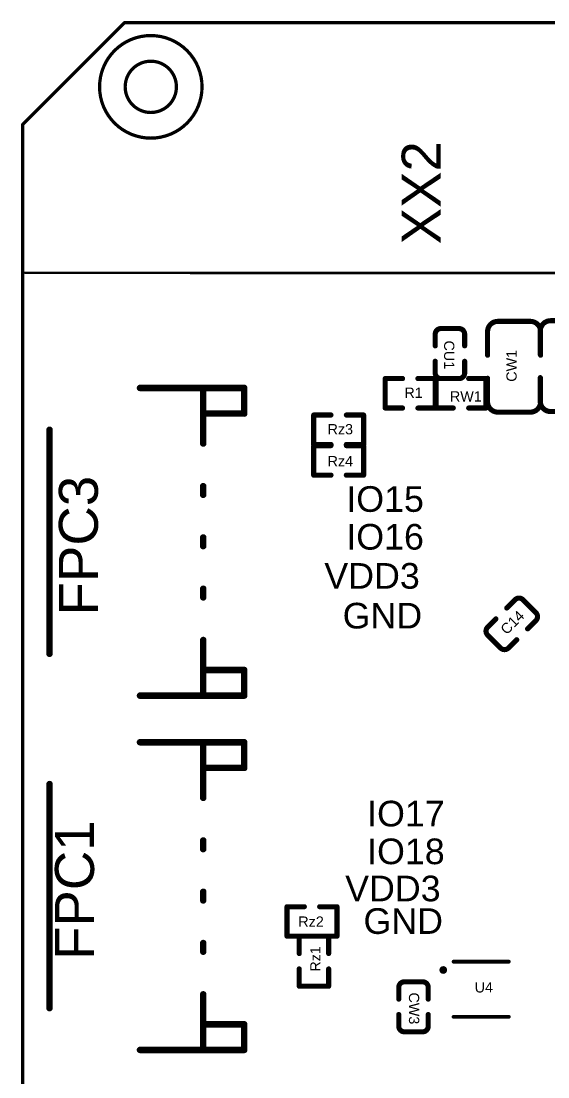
# Model space of a CAD drawing. Header units: millimetres. Extents: x 75.7 to 126.2, y 35 to 114.6.
# Drawn here: x 75.69 to 96.26, y 73.42 to 114.59 of the extents above; entities that cross this region are included whole.
import ezdxf

# ---------------------------------------------------------------- set-up
doc = ezdxf.new("R2010")
doc.units = ezdxf.units.MM
doc.layers.add('KeepOutLayer', color=6, linetype='Continuous')
doc.layers.add('TopOverlay', color=2, linetype='Continuous')
doc.styles.add('Arial', font='arial.ttf', dxfattribs={"height": 0.2})

# ---------------------------------------------------------------- blocks, each defined once
blk = doc.blocks.new('DFN_8_L2_0_W2_0_P0_50_BL_EP_1_9')
at = {"layer": 'TopOverlay', "const_width": 0.152}
for points in [[(-1.076, -1.076), (-1.076, 1.076)], [(1.076, -1.076), (1.076, 1.076)]]:
    blk.add_lwpolyline(points, dxfattribs=at)
at = {"layer": 'TopOverlay'}
for points, const_width in [([(-1.114, 1.076, 1), (-1.038, 1.076, 1)], 0.0762), ([(1.038, 1.076, 1), (1.114, 1.076, 1)], 0.0762), ([(-1.114, -1.076, 1), (-1.038, -1.076, 1)], 0.0762), ([(1.038, -1.076, 1), (1.114, -1.076, 1)], 0.0762), ([(-0.675, -1.48, 1), (-0.825, -1.48, 1)], 0.15), ([(-0.862, -1.48, 1), (-0.787, -1.48, 1)], 0.075), ([(-0.713, -1.48, 1), (-0.638, -1.48, 1)], 0.075)]:
    blk.add_lwpolyline(points, format="xyb", close=True, dxfattribs=dict(at, const_width=const_width))
blk = doc.blocks.new('LC_0402_R_20')
at = {"layer": 'TopOverlay', "const_width": 0.2}
for points in [[(-0.975, -0.575), (-0.975, 0.575)], [(-0.975, 0.575), (-0.3, 0.575)], [(0.3, 0.575), (0.975, 0.575)], [(0.975, -0.575), (0.975, 0.575)], [(-0.975, -0.575), (-0.3, -0.575)], [(0.3, -0.575), (0.975, -0.575)]]:
    blk.add_lwpolyline(points, dxfattribs=at)
at = {"layer": 'TopOverlay', "const_width": 0.1}
for points in [[(-1.025, 0.575, 1), (-0.925, 0.575, 1)], [(-1.025, 0.575, 1), (-0.925, 0.575, 1)], [(-0.35, 0.575, 1), (-0.25, 0.575, 1)], [(0.25, 0.575, 1), (0.35, 0.575, 1)], [(0.925, 0.575, 1), (1.025, 0.575, 1)], [(0.925, 0.575, 1), (1.025, 0.575, 1)], [(-1.025, -0.575, 1), (-0.925, -0.575, 1)], [(-1.025, -0.575, 1), (-0.925, -0.575, 1)], [(-0.35, -0.575, 1), (-0.25, -0.575, 1)], [(0.25, -0.575, 1), (0.35, -0.575, 1)], [(0.925, -0.575, 1), (1.025, -0.575, 1)], [(0.925, -0.575, 1), (1.025, -0.575, 1)]]:
    blk.add_lwpolyline(points, format="xyb", close=True, dxfattribs=at)
blk = doc.blocks.new('LC_0402_R_40')
at = {"layer": 'TopOverlay', "const_width": 0.2}
for points in [[(-0.975, 0.575), (-0.975, -0.575)], [(-0.3, 0.575), (-0.975, 0.575)], [(0.975, 0.575), (0.3, 0.575)], [(0.975, 0.575), (0.975, -0.575)], [(-0.3, -0.575), (-0.975, -0.575)], [(0.975, -0.575), (0.3, -0.575)]]:
    blk.add_lwpolyline(points, dxfattribs=at)
at = {"layer": 'TopOverlay', "const_width": 0.1}
for points in [[(-1.025, 0.575, 1), (-0.925, 0.575, 1)], [(-1.025, 0.575, 1), (-0.925, 0.575, 1)], [(-0.35, 0.575, 1), (-0.25, 0.575, 1)], [(0.25, 0.575, 1), (0.35, 0.575, 1)], [(0.925, 0.575, 1), (1.025, 0.575, 1)], [(0.925, 0.575, 1), (1.025, 0.575, 1)], [(-1.025, -0.575, 1), (-0.925, -0.575, 1)], [(-1.025, -0.575, 1), (-0.925, -0.575, 1)], [(-0.35, -0.575, 1), (-0.25, -0.575, 1)], [(0.25, -0.575, 1), (0.35, -0.575, 1)], [(0.925, -0.575, 1), (1.025, -0.575, 1)], [(0.925, -0.575, 1), (1.025, -0.575, 1)]]:
    blk.add_lwpolyline(points, format="xyb", close=True, dxfattribs=at)
blk = doc.blocks.new('FPC_SMD_4P_P2_00_DEALON_PH_4PWB_48')
at = {"layer": 'TopOverlay', "const_width": 0.254}
for points in [[(-6, 1.85), (-6, 3.45)], [(-5, 3.45), (-6, 3.45)], [(-5, 1.85), (-5, 3.45)], [(5, 1.85), (5, 3.45)], [(6, 3.45), (5, 3.45)], [(6, 1.85), (6, 3.45)], [(-6, -0.619), (-6, 1.85)], [(-3.831, 1.85), (-6, 1.85)], [(-1.831, 1.85), (-2.169, 1.85)], [(0.169, 1.85), (-0.169, 1.85)], [(2.169, 1.85), (1.831, 1.85)], [(6, 1.85), (3.831, 1.85)], [(6, -0.619), (6, 1.85)], [(4.369, -4.15), (-4.369, -4.15)]]:
    blk.add_lwpolyline(points, dxfattribs=at)
at = {"layer": 'TopOverlay', "const_width": 0.127}
for points in [[(-6.063, 3.45, 1), (-5.936, 3.45, 1)], [(-6.063, 3.45, 1), (-5.936, 3.45, 1)], [(-5.063, 3.45, 1), (-4.936, 3.45, 1)], [(-5.063, 3.45, 1), (-4.936, 3.45, 1)], [(4.936, 3.45, 1), (5.063, 3.45, 1)], [(4.936, 3.45, 1), (5.063, 3.45, 1)], [(5.936, 3.45, 1), (6.063, 3.45, 1)], [(5.936, 3.45, 1), (6.063, 3.45, 1)], [(-6.063, 1.85, 1), (-5.936, 1.85, 1)], [(-6.063, 1.85, 1), (-5.936, 1.85, 1)], [(-6.063, 1.85, 1), (-5.936, 1.85, 1)], [(-5.063, 1.85, 1), (-4.936, 1.85, 1)], [(-3.895, 1.85, 1), (-3.768, 1.85, 1)], [(-2.232, 1.85, 1), (-2.105, 1.85, 1)], [(-1.895, 1.85, 1), (-1.768, 1.85, 1)], [(-0.232, 1.85, 1), (-0.105, 1.85, 1)], [(0.105, 1.85, 1), (0.232, 1.85, 1)], [(1.768, 1.85, 1), (1.895, 1.85, 1)], [(2.105, 1.85, 1), (2.232, 1.85, 1)], [(3.768, 1.85, 1), (3.895, 1.85, 1)], [(4.936, 1.85, 1), (5.063, 1.85, 1)], [(5.936, 1.85, 1), (6.063, 1.85, 1)], [(5.936, 1.85, 1), (6.063, 1.85, 1)], [(5.936, 1.85, 1), (6.063, 1.85, 1)], [(-6.063, -0.619, 1), (-5.936, -0.619, 1)], [(5.936, -0.619, 1), (6.063, -0.619, 1)], [(-4.432, -4.15, 1), (-4.305, -4.15, 1)], [(4.305, -4.15, 1), (4.432, -4.15, 1)]]:
    blk.add_lwpolyline(points, format="xyb", close=True, dxfattribs=at)
blk = doc.blocks.new('FPC_SMD_4P_P2_00_DEALON_PH_4PWB_50')
at = {"layer": 'TopOverlay', "const_width": 0.254}
for points in [[(-6, 1.85), (-6, 3.45)], [(-5, 3.45), (-6, 3.45)], [(-5, 1.85), (-5, 3.45)], [(5, 1.85), (5, 3.45)], [(6, 3.45), (5, 3.45)], [(6, 1.85), (6, 3.45)], [(-6, -0.619), (-6, 1.85)], [(-3.831, 1.85), (-6, 1.85)], [(-1.831, 1.85), (-2.169, 1.85)], [(0.169, 1.85), (-0.169, 1.85)], [(2.169, 1.85), (1.831, 1.85)], [(6, 1.85), (3.831, 1.85)], [(6, -0.619), (6, 1.85)], [(4.369, -4.15), (-4.369, -4.15)]]:
    blk.add_lwpolyline(points, dxfattribs=at)
at = {"layer": 'TopOverlay', "const_width": 0.127}
for points in [[(-6.063, 3.45, 1), (-5.936, 3.45, 1)], [(-6.063, 3.45, 1), (-5.936, 3.45, 1)], [(-5.063, 3.45, 1), (-4.936, 3.45, 1)], [(-5.063, 3.45, 1), (-4.936, 3.45, 1)], [(4.936, 3.45, 1), (5.063, 3.45, 1)], [(4.936, 3.45, 1), (5.063, 3.45, 1)], [(5.936, 3.45, 1), (6.063, 3.45, 1)], [(5.936, 3.45, 1), (6.063, 3.45, 1)], [(-6.063, 1.85, 1), (-5.936, 1.85, 1)], [(-6.063, 1.85, 1), (-5.936, 1.85, 1)], [(-6.063, 1.85, 1), (-5.936, 1.85, 1)], [(-5.063, 1.85, 1), (-4.936, 1.85, 1)], [(-3.895, 1.85, 1), (-3.768, 1.85, 1)], [(-2.232, 1.85, 1), (-2.105, 1.85, 1)], [(-1.895, 1.85, 1), (-1.768, 1.85, 1)], [(-0.232, 1.85, 1), (-0.105, 1.85, 1)], [(0.105, 1.85, 1), (0.232, 1.85, 1)], [(1.768, 1.85, 1), (1.895, 1.85, 1)], [(2.105, 1.85, 1), (2.232, 1.85, 1)], [(3.768, 1.85, 1), (3.895, 1.85, 1)], [(4.936, 1.85, 1), (5.063, 1.85, 1)], [(5.936, 1.85, 1), (6.063, 1.85, 1)], [(5.936, 1.85, 1), (6.063, 1.85, 1)], [(5.936, 1.85, 1), (6.063, 1.85, 1)], [(-6.063, -0.619, 1), (-5.936, -0.619, 1)], [(5.936, -0.619, 1), (6.063, -0.619, 1)], [(-4.432, -4.15, 1), (-4.305, -4.15, 1)], [(4.305, -4.15, 1), (4.432, -4.15, 1)]]:
    blk.add_lwpolyline(points, format="xyb", close=True, dxfattribs=at)
blk = doc.blocks.new('LC_0402_C_58')
at = {"layer": 'TopOverlay', "const_width": 0.2}
for points in [[(-0.975, 0.355, -0.414214), (-0.755, 0.575)], [(0.755, 0.575, -0.414214), (0.975, 0.355)], [(-0.755, -0.575, -0.414214), (-0.975, -0.355)], [(0.975, -0.355, -0.414214), (0.755, -0.575)]]:
    blk.add_lwpolyline(points, format="xyb", dxfattribs=at)
for points in [[(-0.975, -0.355), (-0.975, 0.355)], [(-0.3, 0.575), (-0.75, 0.575)], [(0.75, 0.575), (0.3, 0.575)], [(0.975, -0.355), (0.975, 0.355)], [(-0.3, -0.575), (-0.75, -0.575)], [(0.75, -0.575), (0.3, -0.575)]]:
    blk.add_lwpolyline(points, dxfattribs=at)
at = {"layer": 'TopOverlay', "const_width": 0.1}
for points in [[(-1.025, 0.355, 1), (-0.925, 0.355, 1)], [(-1.025, 0.355, 1), (-0.925, 0.355, 1)], [(-0.805, 0.575, 1), (-0.705, 0.575, 1)], [(-0.8, 0.575, 1), (-0.7, 0.575, 1)], [(-0.35, 0.575, 1), (-0.25, 0.575, 1)], [(0.25, 0.575, 1), (0.35, 0.575, 1)], [(0.7, 0.575, 1), (0.8, 0.575, 1)], [(0.705, 0.575, 1), (0.805, 0.575, 1)], [(0.925, 0.355, 1), (1.025, 0.355, 1)], [(0.925, 0.355, 1), (1.025, 0.355, 1)], [(-1.025, -0.355, 1), (-0.925, -0.355, 1)], [(-1.025, -0.355, 1), (-0.925, -0.355, 1)], [(0.925, -0.355, 1), (1.025, -0.355, 1)], [(0.925, -0.355, 1), (1.025, -0.355, 1)], [(-0.805, -0.575, 1), (-0.705, -0.575, 1)], [(-0.8, -0.575, 1), (-0.7, -0.575, 1)], [(-0.35, -0.575, 1), (-0.25, -0.575, 1)], [(0.25, -0.575, 1), (0.35, -0.575, 1)], [(0.7, -0.575, 1), (0.8, -0.575, 1)], [(0.705, -0.575, 1), (0.805, -0.575, 1)]]:
    blk.add_lwpolyline(points, format="xyb", close=True, dxfattribs=at)
blk = doc.blocks.new('LC_0805_C_60')
at = {"layer": 'TopOverlay', "const_width": 0.2}
for points in [[(-1.77, 0.635, -0.414214), (-1.37, 1.035)], [(1.37, 1.035, -0.414213), (1.77, 0.635)], [(-1.37, -1.035, -0.414213), (-1.77, -0.635)], [(1.77, -0.635, -0.414214), (1.37, -1.035)]]:
    blk.add_lwpolyline(points, format="xyb", dxfattribs=at)
for points in [[(-1.37, 1.035), (-0.45, 1.035)], [(0.45, 1.035), (1.37, 1.035)], [(-1.77, 0.635), (-1.77, -0.635)], [(1.77, 0.635), (1.77, -0.635)], [(-1.37, -1.035), (-0.45, -1.035)], [(0.45, -1.035), (1.37, -1.035)]]:
    blk.add_lwpolyline(points, dxfattribs=at)
at = {"layer": 'TopOverlay', "const_width": 0.1}
for points in [[(-1.42, 1.035, 1), (-1.32, 1.035, 1)], [(-1.42, 1.035, 1), (-1.32, 1.035, 1)], [(-0.5, 1.035, 1), (-0.4, 1.035, 1)], [(0.4, 1.035, 1), (0.5, 1.035, 1)], [(1.32, 1.035, 1), (1.42, 1.035, 1)], [(1.32, 1.035, 1), (1.42, 1.035, 1)], [(-1.82, 0.635, 1), (-1.72, 0.635, 1)], [(-1.82, 0.635, 1), (-1.72, 0.635, 1)], [(1.72, 0.635, 1), (1.82, 0.635, 1)], [(1.72, 0.635, 1), (1.82, 0.635, 1)], [(-1.82, -0.635, 1), (-1.72, -0.635, 1)], [(-1.82, -0.635, 1), (-1.72, -0.635, 1)], [(1.72, -0.635, 1), (1.82, -0.635, 1)], [(1.72, -0.635, 1), (1.82, -0.635, 1)], [(-1.42, -1.035, 1), (-1.32, -1.035, 1)], [(-1.42, -1.035, 1), (-1.32, -1.035, 1)], [(-0.5, -1.035, 1), (-0.4, -1.035, 1)], [(0.4, -1.035, 1), (0.5, -1.035, 1)], [(1.32, -1.035, 1), (1.42, -1.035, 1)], [(1.32, -1.035, 1), (1.42, -1.035, 1)]]:
    blk.add_lwpolyline(points, format="xyb", close=True, dxfattribs=at)
blk = doc.blocks.new('LC_0402_C_61')
at = {"layer": 'TopOverlay', "const_width": 0.2}
for points in [[(-0.975, 0.355, -0.414214), (-0.755, 0.575)], [(0.755, 0.575, -0.414214), (0.975, 0.355)], [(-0.755, -0.575, -0.414214), (-0.975, -0.355)], [(0.975, -0.355, -0.414214), (0.755, -0.575)]]:
    blk.add_lwpolyline(points, format="xyb", dxfattribs=at)
for points in [[(-0.975, -0.355), (-0.975, 0.355)], [(-0.3, 0.575), (-0.75, 0.575)], [(0.75, 0.575), (0.3, 0.575)], [(0.975, -0.355), (0.975, 0.355)], [(-0.3, -0.575), (-0.75, -0.575)], [(0.75, -0.575), (0.3, -0.575)]]:
    blk.add_lwpolyline(points, dxfattribs=at)
at = {"layer": 'TopOverlay', "const_width": 0.1}
for points in [[(-1.025, 0.355, 1), (-0.925, 0.355, 1)], [(-1.025, 0.355, 1), (-0.925, 0.355, 1)], [(-0.805, 0.575, 1), (-0.705, 0.575, 1)], [(-0.8, 0.575, 1), (-0.7, 0.575, 1)], [(-0.35, 0.575, 1), (-0.25, 0.575, 1)], [(0.25, 0.575, 1), (0.35, 0.575, 1)], [(0.7, 0.575, 1), (0.8, 0.575, 1)], [(0.705, 0.575, 1), (0.805, 0.575, 1)], [(0.925, 0.355, 1), (1.025, 0.355, 1)], [(0.925, 0.355, 1), (1.025, 0.355, 1)], [(-1.025, -0.355, 1), (-0.925, -0.355, 1)], [(-1.025, -0.355, 1), (-0.925, -0.355, 1)], [(0.925, -0.355, 1), (1.025, -0.355, 1)], [(0.925, -0.355, 1), (1.025, -0.355, 1)], [(-0.805, -0.575, 1), (-0.705, -0.575, 1)], [(-0.8, -0.575, 1), (-0.7, -0.575, 1)], [(-0.35, -0.575, 1), (-0.25, -0.575, 1)], [(0.25, -0.575, 1), (0.35, -0.575, 1)], [(0.7, -0.575, 1), (0.8, -0.575, 1)], [(0.705, -0.575, 1), (0.805, -0.575, 1)]]:
    blk.add_lwpolyline(points, format="xyb", close=True, dxfattribs=at)
blk = doc.blocks.new('LC_0402_C_76')
at = {"layer": 'TopOverlay', "const_width": 0.2}
for points in [[(-0.975, 0.355, -0.414214), (-0.755, 0.575)], [(0.755, 0.575, -0.414214), (0.975, 0.355)], [(-0.755, -0.575, -0.414214), (-0.975, -0.355)], [(0.975, -0.355, -0.414214), (0.755, -0.575)]]:
    blk.add_lwpolyline(points, format="xyb", dxfattribs=at)
for points in [[(-0.975, 0.355), (-0.975, -0.355)], [(-0.75, 0.575), (-0.3, 0.575)], [(0.3, 0.575), (0.75, 0.575)], [(0.975, 0.355), (0.975, -0.355)], [(-0.75, -0.575), (-0.3, -0.575)], [(0.3, -0.575), (0.75, -0.575)]]:
    blk.add_lwpolyline(points, dxfattribs=at)
at = {"layer": 'TopOverlay', "const_width": 0.1}
for points in [[(-1.025, 0.355, 1), (-0.925, 0.355, 1)], [(-1.025, 0.355, 1), (-0.925, 0.355, 1)], [(-0.805, 0.575, 1), (-0.705, 0.575, 1)], [(-0.8, 0.575, 1), (-0.7, 0.575, 1)], [(-0.35, 0.575, 1), (-0.25, 0.575, 1)], [(0.25, 0.575, 1), (0.35, 0.575, 1)], [(0.7, 0.575, 1), (0.8, 0.575, 1)], [(0.705, 0.575, 1), (0.805, 0.575, 1)], [(0.925, 0.355, 1), (1.025, 0.355, 1)], [(0.925, 0.355, 1), (1.025, 0.355, 1)], [(-1.025, -0.355, 1), (-0.925, -0.355, 1)], [(-1.025, -0.355, 1), (-0.925, -0.355, 1)], [(0.925, -0.355, 1), (1.025, -0.355, 1)], [(0.925, -0.355, 1), (1.025, -0.355, 1)], [(-0.805, -0.575, 1), (-0.705, -0.575, 1)], [(-0.8, -0.575, 1), (-0.7, -0.575, 1)], [(-0.35, -0.575, 1), (-0.25, -0.575, 1)], [(0.25, -0.575, 1), (0.35, -0.575, 1)], [(0.7, -0.575, 1), (0.8, -0.575, 1)], [(0.705, -0.575, 1), (0.805, -0.575, 1)]]:
    blk.add_lwpolyline(points, format="xyb", close=True, dxfattribs=at)
blk = doc.blocks.new('LC_0805_C_84')
at = {"layer": 'TopOverlay', "const_width": 0.2}
for points in [[(-1.77, 0.635, -0.414214), (-1.37, 1.035)], [(1.37, 1.035, -0.414213), (1.77, 0.635)], [(-1.37, -1.035, -0.414213), (-1.77, -0.635)], [(1.77, -0.635, -0.414214), (1.37, -1.035)]]:
    blk.add_lwpolyline(points, format="xyb", dxfattribs=at)
for points in [[(-1.37, 1.035), (-0.45, 1.035)], [(0.45, 1.035), (1.37, 1.035)], [(-1.77, 0.635), (-1.77, -0.635)], [(1.77, 0.635), (1.77, -0.635)], [(-1.37, -1.035), (-0.45, -1.035)], [(0.45, -1.035), (1.37, -1.035)]]:
    blk.add_lwpolyline(points, dxfattribs=at)
at = {"layer": 'TopOverlay', "const_width": 0.1}
for points in [[(-1.42, 1.035, 1), (-1.32, 1.035, 1)], [(-1.42, 1.035, 1), (-1.32, 1.035, 1)], [(-0.5, 1.035, 1), (-0.4, 1.035, 1)], [(0.4, 1.035, 1), (0.5, 1.035, 1)], [(1.32, 1.035, 1), (1.42, 1.035, 1)], [(1.32, 1.035, 1), (1.42, 1.035, 1)], [(-1.82, 0.635, 1), (-1.72, 0.635, 1)], [(-1.82, 0.635, 1), (-1.72, 0.635, 1)], [(1.72, 0.635, 1), (1.82, 0.635, 1)], [(1.72, 0.635, 1), (1.82, 0.635, 1)], [(-1.82, -0.635, 1), (-1.72, -0.635, 1)], [(-1.82, -0.635, 1), (-1.72, -0.635, 1)], [(1.72, -0.635, 1), (1.82, -0.635, 1)], [(1.72, -0.635, 1), (1.82, -0.635, 1)], [(-1.42, -1.035, 1), (-1.32, -1.035, 1)], [(-1.42, -1.035, 1), (-1.32, -1.035, 1)], [(-0.5, -1.035, 1), (-0.4, -1.035, 1)], [(0.4, -1.035, 1), (0.5, -1.035, 1)], [(1.32, -1.035, 1), (1.42, -1.035, 1)], [(1.32, -1.035, 1), (1.42, -1.035, 1)]]:
    blk.add_lwpolyline(points, format="xyb", close=True, dxfattribs=at)
blk = doc.blocks.new('LC_0402_R_105')
at = {"layer": 'TopOverlay', "const_width": 0.2}
for points in [[(-0.3, 0.575), (-0.975, 0.575)], [(-0.975, -0.575), (-0.975, 0.575)], [(0.975, 0.575), (0.3, 0.575)], [(0.975, -0.575), (0.975, 0.575)], [(-0.3, -0.575), (-0.975, -0.575)], [(0.975, -0.575), (0.3, -0.575)]]:
    blk.add_lwpolyline(points, dxfattribs=at)
at = {"layer": 'TopOverlay', "const_width": 0.1}
for points in [[(-1.025, 0.575, 1), (-0.925, 0.575, 1)], [(-1.025, 0.575, 1), (-0.925, 0.575, 1)], [(-0.35, 0.575, 1), (-0.25, 0.575, 1)], [(0.25, 0.575, 1), (0.35, 0.575, 1)], [(0.925, 0.575, 1), (1.025, 0.575, 1)], [(0.925, 0.575, 1), (1.025, 0.575, 1)], [(-1.025, -0.575, 1), (-0.925, -0.575, 1)], [(-1.025, -0.575, 1), (-0.925, -0.575, 1)], [(-0.35, -0.575, 1), (-0.25, -0.575, 1)], [(0.25, -0.575, 1), (0.35, -0.575, 1)], [(0.925, -0.575, 1), (1.025, -0.575, 1)], [(0.925, -0.575, 1), (1.025, -0.575, 1)]]:
    blk.add_lwpolyline(points, format="xyb", close=True, dxfattribs=at)
blk = doc.blocks.new('LC_0402_R_106')
at = {"layer": 'TopOverlay', "const_width": 0.2}
for points in [[(-0.3, 0.575), (-0.975, 0.575)], [(-0.975, 0.575), (-0.975, -0.575)], [(0.975, 0.575), (0.3, 0.575)], [(0.975, 0.575), (0.975, -0.575)], [(-0.3, -0.575), (-0.975, -0.575)], [(0.975, -0.575), (0.3, -0.575)]]:
    blk.add_lwpolyline(points, dxfattribs=at)
at = {"layer": 'TopOverlay', "const_width": 0.1}
for points in [[(-1.025, 0.575, 1), (-0.925, 0.575, 1)], [(-1.025, 0.575, 1), (-0.925, 0.575, 1)], [(-0.35, 0.575, 1), (-0.25, 0.575, 1)], [(0.25, 0.575, 1), (0.35, 0.575, 1)], [(0.925, 0.575, 1), (1.025, 0.575, 1)], [(0.925, 0.575, 1), (1.025, 0.575, 1)], [(-1.025, -0.575, 1), (-0.925, -0.575, 1)], [(-1.025, -0.575, 1), (-0.925, -0.575, 1)], [(-0.35, -0.575, 1), (-0.25, -0.575, 1)], [(0.25, -0.575, 1), (0.35, -0.575, 1)], [(0.925, -0.575, 1), (1.025, -0.575, 1)], [(0.925, -0.575, 1), (1.025, -0.575, 1)]]:
    blk.add_lwpolyline(points, format="xyb", close=True, dxfattribs=at)
blk = doc.blocks.new('LC_0402_R_107')
at = {"layer": 'TopOverlay', "const_width": 0.2}
for points in [[(-0.3, 0.575), (-0.975, 0.575)], [(-0.975, 0.575), (-0.975, -0.575)], [(0.975, 0.575), (0.3, 0.575)], [(0.975, 0.575), (0.975, -0.575)], [(-0.3, -0.575), (-0.975, -0.575)], [(0.975, -0.575), (0.3, -0.575)]]:
    blk.add_lwpolyline(points, dxfattribs=at)
at = {"layer": 'TopOverlay', "const_width": 0.1}
for points in [[(-1.025, 0.575, 1), (-0.925, 0.575, 1)], [(-1.025, 0.575, 1), (-0.925, 0.575, 1)], [(-0.35, 0.575, 1), (-0.25, 0.575, 1)], [(0.25, 0.575, 1), (0.35, 0.575, 1)], [(0.925, 0.575, 1), (1.025, 0.575, 1)], [(0.925, 0.575, 1), (1.025, 0.575, 1)], [(-1.025, -0.575, 1), (-0.925, -0.575, 1)], [(-1.025, -0.575, 1), (-0.925, -0.575, 1)], [(-0.35, -0.575, 1), (-0.25, -0.575, 1)], [(0.25, -0.575, 1), (0.35, -0.575, 1)], [(0.925, -0.575, 1), (1.025, -0.575, 1)], [(0.925, -0.575, 1), (1.025, -0.575, 1)]]:
    blk.add_lwpolyline(points, format="xyb", close=True, dxfattribs=at)
blk = doc.blocks.new('LC_0402_R_108')
at = {"layer": 'TopOverlay', "const_width": 0.2}
for points in [[(-0.3, 0.575), (-0.975, 0.575)], [(-0.975, 0.575), (-0.975, -0.575)], [(0.975, 0.575), (0.3, 0.575)], [(0.975, 0.575), (0.975, -0.575)], [(-0.3, -0.575), (-0.975, -0.575)], [(0.975, -0.575), (0.3, -0.575)]]:
    blk.add_lwpolyline(points, dxfattribs=at)
at = {"layer": 'TopOverlay', "const_width": 0.1}
for points in [[(-1.025, 0.575, 1), (-0.925, 0.575, 1)], [(-1.025, 0.575, 1), (-0.925, 0.575, 1)], [(-0.35, 0.575, 1), (-0.25, 0.575, 1)], [(0.25, 0.575, 1), (0.35, 0.575, 1)], [(0.925, 0.575, 1), (1.025, 0.575, 1)], [(0.925, 0.575, 1), (1.025, 0.575, 1)], [(-1.025, -0.575, 1), (-0.925, -0.575, 1)], [(-1.025, -0.575, 1), (-0.925, -0.575, 1)], [(-0.35, -0.575, 1), (-0.25, -0.575, 1)], [(0.25, -0.575, 1), (0.35, -0.575, 1)], [(0.925, -0.575, 1), (1.025, -0.575, 1)], [(0.925, -0.575, 1), (1.025, -0.575, 1)]]:
    blk.add_lwpolyline(points, format="xyb", close=True, dxfattribs=at)

msp = doc.modelspace()

# ---------------------------------------------------------------- linework, layer by layer
at = {"layer": 'KeepOutLayer', "const_width": 0.127}
for points in [[(75.753, 110.563), (79.718, 114.527)], [(79.718, 114.527), (122.189, 114.527)], [(75.753, 38.991), (75.753, 110.563)]]:
    msp.add_lwpolyline(points, dxfattribs=at)
at = {"layer": 'KeepOutLayer'}
for points, const_width in [([(79.686, 114.527, 1), (79.749, 114.527, 1)], 0.0635), ([(79.686, 114.527, 1), (79.749, 114.527, 1)], 0.0635), ([(81.753, 112.027, 1), (79.753, 112.027, 1)], 0.127), ([(79.721, 112.027, 1), (79.785, 112.027, 1)], 0.0635), ([(81.721, 112.027, 1), (81.785, 112.027, 1)], 0.0635), ([(75.721, 110.563, 1), (75.785, 110.563, 1)], 0.0635), ([(75.721, 110.563, 1), (75.785, 110.563, 1)], 0.0635)]:
    msp.add_lwpolyline(points, format="xyb", close=True, dxfattribs=dict(at, const_width=const_width))
at = {"layer": 'TopOverlay'}
for points, const_width in [([(82.753, 112.027, 1), (78.753, 112.027, 1)], 0.127), ([(78.721, 112.027, 1), (78.785, 112.027, 1)], 0.0635), ([(82.721, 112.027, 1), (82.785, 112.027, 1)], 0.0635), ([(75.83, 104.775, 1), (75.88, 104.775, 1)], 0.05)]:
    msp.add_lwpolyline(points, format="xyb", close=True, dxfattribs=dict(at, const_width=const_width))
at = {"layer": 'TopOverlay', "const_width": 0.1}
msp.add_lwpolyline([(75.855, 104.775), (125.959, 104.75)], dxfattribs=at)

# ---------------------------------------------------------------- block references
for name, p, rotation in [('LC_0805_C_60', (94.935, 101.111), 90), ('LC_0805_C_84', (96.992, 101.136), 90), ('LC_0402_C_61', (92.431, 101.625), 270), ('LC_0402_R_40', (90.881, 100.076), 180), ('FPC_SMD_4P_P2_00_DEALON_PH_4PWB_48', (80.95, 94.285), 270), ('LC_0402_R_107', (88.087, 98.654), 180), ('LC_0402_R_108', (88.087, 97.46), 180), ('LC_0402_C_76', (94.844, 91.084), 45), ('FPC_SMD_4P_P2_00_DEALON_PH_4PWB_50', (80.95, 80.467), 270), ('LC_0402_R_106', (87.046, 79.477), 180), ('LC_0402_R_105', (87.122, 77.927), 270), ('DFN_8_L2_0_W2_0_P0_50_BL_EP_1_9', (93.65, 76.835), 270), ('LC_0402_C_58', (91.008, 76.149), 270)]:
    msp.add_blockref(name, p, dxfattribs=dict(rotation=rotation))
msp.add_blockref('LC_0402_R_20', (92.862, 100.076))

# ---------------------------------------------------------------- texts
at = {"layer": 'TopOverlay', "style": 'Arial'}
for s, height, rotation, p in [('XX2', 1.524, 90, (92.07, 105.884)), ('CU1', 0.4, 270, (92.202, 102.133)), ('CW1', 0.4, 90, (95.036, 100.526)), ('FPC3', 1.524, 90, (78.689, 91.415)), ('IO15', 1, 360, (88.385, 95.453)), ('IO16', 1, 360, (88.385, 93.98)), ('VDD3', 1, 360, (87.528, 92.456)), ('GND', 1, 360, (88.243, 90.904)), ('C14', 0.4, 45, (94.646, 90.635)), ('IO17', 1, 360, (89.198, 83.185)), ('FPC1', 1.524, 90, (78.537, 77.978)), ('IO18', 1, 360, (89.198, 81.712)), ('VDD3', 1, 360, (88.341, 80.264)), ('GND', 1, 360, (89.055, 78.994)), ('Rz1', 0.4, 90, (87.376, 77.521)), ('CW3', 0.4, 270, (90.83, 76.708))]:
    msp.add_text(s, height=height, rotation=rotation, dxfattribs=at).set_placement(p)
for s, p in [('R1', (90.653, 99.898)), ('RW1', (92.431, 99.754)), ('Rz3', (87.655, 98.476)), ('Rz4', (87.655, 97.231)), ('Rz2', (86.512, 79.273)), ('U4', (93.396, 76.708))]:
    msp.add_text(s, height=0.4, dxfattribs=at).set_placement(p)

doc.saveas('drawing.dxf')
